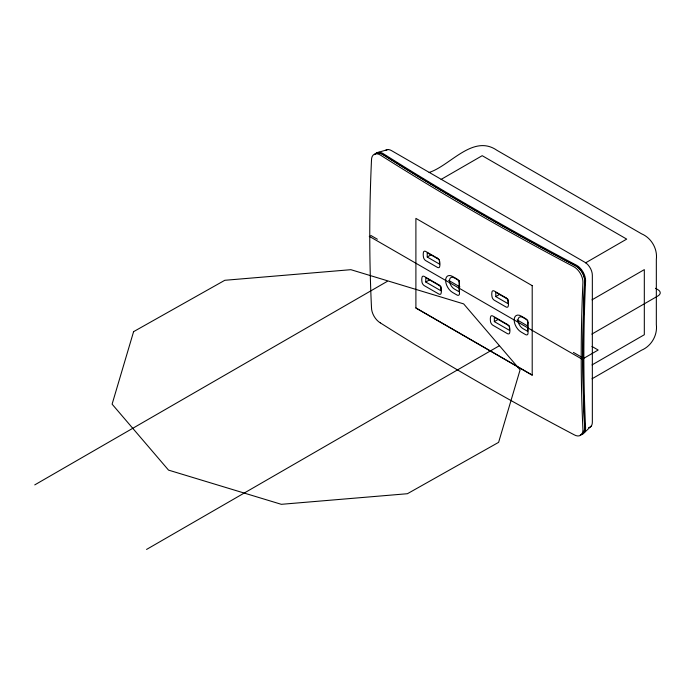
<?xml version="1.0" encoding="UTF-8"?>
<svg xmlns="http://www.w3.org/2000/svg" width="695" height="695" viewBox="0 0 695 695"><rect width="100%" height="100%" fill="white"/><g stroke="black" fill="none" stroke-linecap="round" stroke-linejoin="round"><path stroke-width="1.04" d="M425.792 282.031L425.792 277.722L440.899 286.453L440.899 290.762L425.792 282.031L429.545 279.859M439.457 259.774L439.457 264.083L427.234 257.028L427.234 252.719L438.519 259.226M494.336 321.611L494.336 317.302L509.452 326.024L509.452 330.334L494.336 321.611L498.098 319.439M495.778 296.6L495.778 292.291L508.002 299.354L508.002 303.663L495.778 296.6L499.54 294.428M584.417 432.568L591.341 426M429.093 172.473C450.151 165.792 473.069 133.666 497.021 150.363L641.511 233.789C651.406 237.959 657.67 248.81 656.332 259.452L656.332 324.565C657.67 335.216 651.406 346.067 641.511 350.228L592.018 378.801M441.117 179.406L482.2 155.689L626.699 239.106L585.607 262.832M427.234 257.028L430.996 254.857M34.75 484.893L387.176 281.423M146.549 549.441L499.444 345.702M592.027 299.823L644.317 269.625L644.317 334.738L592.027 364.927M591.836 334.113L658.061 295.879A7.48 4.318 0 0 0 658.061 289.772L655.507 288.295M378.54 152.292L387.697 149.581M532.205 285.662L415.897 218.378L415.897 308.05L532.205 375.196L532.205 285.523M591.923 346.423L598.16 350.028L583.731 358.359L573.41 352.4M526.871 319.761L522.866 317.441A6.811 3.927 60 0 0 518.044 320.221A6.811 3.927 60 0 0 522.866 328.561L527.679 331.341L527.679 320.221M370.809 235.431L377.368 239.219M448.657 280.38L459.916 286.879M517.132 319.909L527.453 325.868M369.262 236.317L582.184 359.254M415.897 307.911L532.205 375.057M374.44 154.664A12.458 7.193 60 0 1 382.068 153.977A2980.421 1720.733 0 0 0 575.903 265.89A12.458 7.193 60 0 1 584.712 281.154A1665.811 961.758 -60 0 0 584.712 428.667A12.458 7.193 60 0 1 580.308 434.931M379.001 153.465A11.494 6.637 60 0 1 383.18 154.585A2971.342 1715.495 0 0 0 576.555 266.228A11.494 6.637 60 0 1 584.738 280.415A1656.741 956.52 -60 0 0 584.738 427.408A11.494 6.637 60 0 1 583.626 431.578M375.317 154.151A12.458 7.193 60 0 1 382.945 153.473A2980.421 1720.733 0 0 0 576.78 265.377A12.458 7.193 60 0 1 585.59 280.641A1665.811 961.758 -60 0 0 585.59 428.163A12.458 7.193 60 0 1 581.185 434.427M385.699 150.363A10.573 6.107 60 0 1 391.433 150.58L584.86 262.258A10.573 6.107 60 0 1 592.34 275.203L592.34 422.256A10.573 6.107 60 0 1 588.604 427.581M459.482 283.291L459.482 293.594A3.492 2.015 60 0 1 457.015 295.019L452.549 292.439A9.8 5.656 60 0 1 445.625 280.441A9.8 5.656 60 0 1 452.549 276.445L457.015 279.016A3.492 2.015 60 0 1 459.482 283.291M528.026 322.871L528.026 333.174A3.492 2.015 60 0 1 525.559 334.599L521.102 332.019A9.8 5.656 60 0 1 514.17 320.021A9.8 5.656 60 0 1 521.102 316.017L525.559 318.597A3.492 2.015 60 0 1 528.026 322.871M133.596 331.654L112.103 404.16L168.529 470.115L281.327 504.318L407.409 493.719L498.61 442.35L520.103 369.844L463.669 303.897L350.871 269.686L224.798 280.293L133.596 331.654M437.346 258.149L425.827 251.494A3.492 2.015 60 0 0 423.359 252.919A11.676 6.742 60 0 0 423.689 258.027A3.492 2.015 60 0 0 425.827 260.686L437.346 267.34A3.492 2.015 60 0 0 439.483 267.149A11.676 6.742 60 0 0 439.813 262.415A3.492 2.015 60 0 0 437.346 258.149M505.891 297.721L494.371 291.075A3.492 2.015 60 0 0 491.904 292.499A11.676 6.742 60 0 0 492.234 297.608A3.492 2.015 60 0 0 494.371 300.266L505.891 306.912A3.492 2.015 60 0 0 508.028 306.721A11.676 6.742 60 0 0 508.358 301.995A3.492 2.015 60 0 0 505.891 297.721M459.126 280.65L454.313 277.87A6.811 3.927 60 0 0 449.5 280.65A6.811 3.927 60 0 0 454.313 288.981L459.126 291.761L459.126 280.65M438.788 284.82L424.376 276.497A3.492 2.015 60 0 0 422.239 276.688A11.676 6.742 60 0 0 421.908 281.423A3.492 2.015 60 0 0 424.376 285.697L438.788 294.011A3.492 2.015 60 0 0 440.925 293.82A11.676 6.742 60 0 0 441.256 289.094A3.492 2.015 60 0 0 438.788 284.82M507.333 324.4L492.929 316.077A3.492 2.015 60 0 0 490.792 316.268A11.676 6.742 60 0 0 490.461 320.994A3.492 2.015 60 0 0 492.929 325.269L507.333 333.591A3.492 2.015 60 0 0 509.47 333.4A11.676 6.742 60 0 0 509.8 328.674A3.492 2.015 60 0 0 507.333 324.4M380.304 322.862A2980.421 1720.733 0 0 0 574.139 434.775A12.458 7.193 60 0 0 582.949 429.684A1665.811 961.758 -60 0 1 582.949 282.17A12.458 7.193 60 0 0 574.139 266.906A2980.421 1720.733 0 0 1 380.304 154.994A12.458 7.193 60 0 0 371.495 160.085A1665.811 961.758 -60 0 0 371.495 307.607A12.458 7.193 60 0 0 380.304 322.862"/></g></svg>
